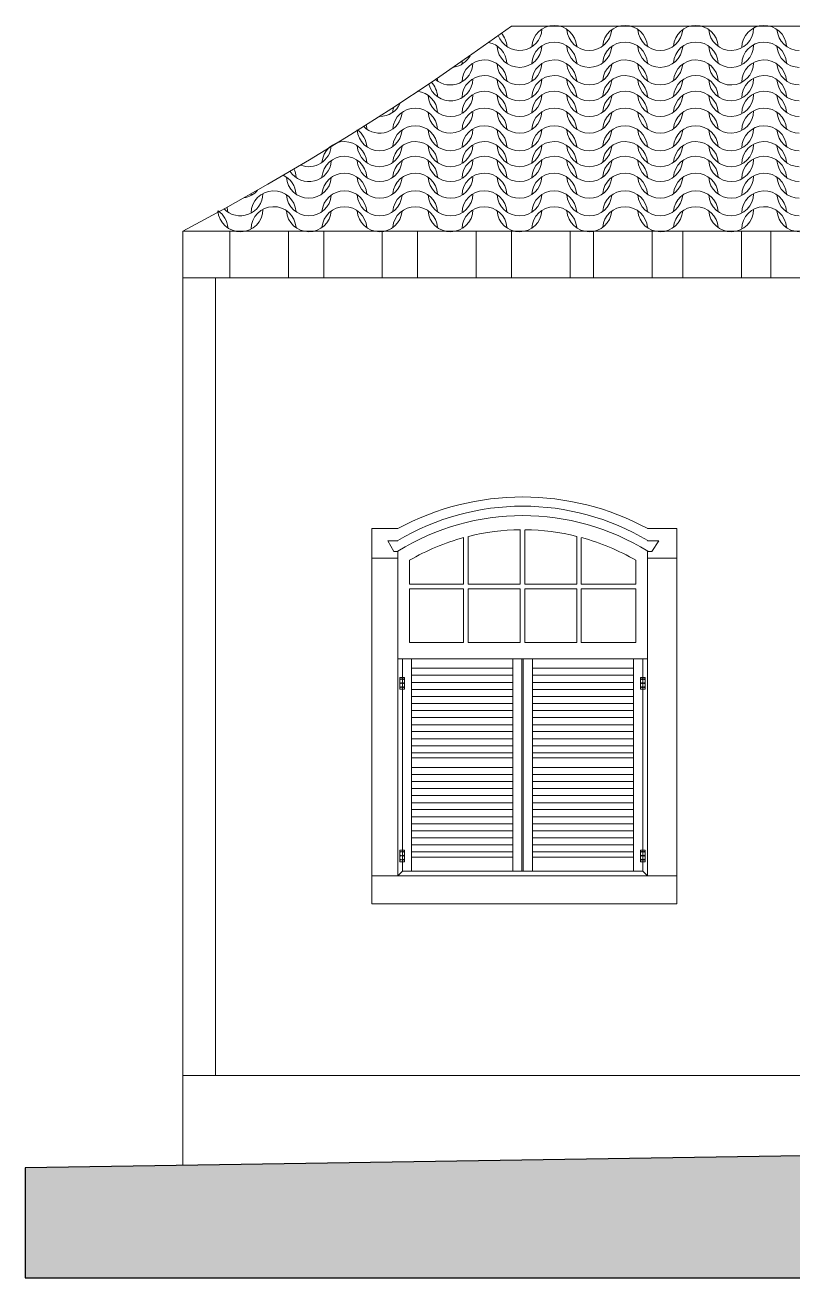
# Model space of a CAD drawing. Header units: millimetres. Extents: x 7899 to 21499, y 1534 to 7095.
# Drawn here: x 7899 to 11305, y 1534 to 7093 of the extents above; entities that cross this region are included whole.
import ezdxf

# ---------------------------------------------------------------- set-up
doc = ezdxf.new("R2010")
doc.units = ezdxf.units.MM
for name, color, linetype, lineweight in [('A-ALV-___-___-EXI', 250, 'Continuous', 25), ('A-BAS-___-___-EXI', 250, 'Continuous', 25), ('A-COB-___-___-EXI', 250, 'Continuous', 13), ('A-JAN-___-___-EXI', 250, 'Continuous', 25)]:
    doc.layers.add(name, color=color, linetype=linetype, lineweight=lineweight)

msp = doc.modelspace()

# ---------------------------------------------------------------- hatches: boundary and pattern name
at = {"layer": 'A-BAS-___-___-EXI', "true_color": 0xcb9898}
msp.add_hatch(color=253, dxfattribs=at).paths.add_polyline_path([(21498.7, 1534.4), (21498.7, 2233.1), (7898.7, 2023.6), (7898.7, 1534.4)])

# ---------------------------------------------------------------- linework, layer by layer
at = {"layer": 'A-ALV-___-___-EXI', "color": 18, "lineweight": 9}
for p, q in [((8744.2, 5970.9), (8744.2, 2432.1)), ((13512.5, 2432.1), (8598.7, 2432.1))]:
    msp.add_line(p, q, dxfattribs=at)
at = {"layer": 'A-ALV-___-___-EXI', "color": 18, "lineweight": 9, "flags": 128}
msp.add_lwpolyline([(8598.7, 5970.9), (21029.8, 5970.9), (21029.8, 6179.1), (8598.7, 6179.1), (8598.7, 2034.4)], dxfattribs=at)
at = {"layer": 'A-BAS-___-___-EXI'}
msp.add_lwpolyline([(7898.7, 2023.6), (7898.7, 1534.4), (21498.7, 1534.4), (21498.7, 2233.1)], close=True, dxfattribs=at)
at = {"layer": 'A-COB-___-___-EXI', "color": 18, "lineweight": 9}
for p, q in [((8807, 6179.1), (8807, 5970.9)), ((9067, 6179.1), (9067, 5970.9)), ((9223.4, 6179.1), (9223.4, 5970.9)), ((9483.4, 6179.1), (9483.4, 5970.9)), ((9639.9, 6179.1), (9639.9, 5970.9)), ((9899.9, 6179.1), (9899.9, 5970.9)), ((10056.4, 6179.1), (10056.4, 5970.9)), ((10316.4, 6179.1), (10316.4, 5970.9)), ((10421, 6179.1), (10421, 5970.9)), ((10681, 6179.1), (10681, 5970.9)), ((10816.6, 6179.1), (10816.6, 5970.9)), ((11076.6, 6179.1), (11076.6, 5970.9)), ((11206.6, 6179.1), (11206.6, 5970.9))]:
    msp.add_line(p, q, dxfattribs=at)
at = {"layer": 'A-COB-___-___-EXI', "color": 18, "lineweight": 9, "flags": 128}
msp.add_lwpolyline([(8598.7, 6179.1), (8788.2, 6280.5), (8975.5, 6386.3), (9160.6, 6495.3), (9343.5, 6606.6), (9525.3, 6722.3), (9704.9, 6841.3), (9881.2, 6963.6), (10056.4, 7088.1), (19400.3, 7088.1), (19596.4, 6961.4), (19794.7, 6838), (19995.2, 6719), (20198, 6603.3), (20402.9, 6490.9), (20610, 6383), (20818.2, 6279.4), (21029.8, 6179.1)], dxfattribs=at)
at = {"layer": 'A-COB-___-___-EXI', "color": 18, "lineweight": 9}
for points in [[(10106.2, 6981.1), (10153.5, 6987.9), (10189.3, 7027.1), (10191.7, 7074.8)], [(10245.5, 7091.4), (10192.7, 7090.9), (10149.5, 7049.4), (10146.8, 6996.8)], [(10345.9, 6998.6), (10342.2, 7051.2), (10298.2, 7091.9), (10245.5, 7091.4)], [(10302.3, 7072.9), (10305.9, 7021), (10348.8, 6980.6), (10400.8, 6980.1)], [(10400.8, 6980.1), (10452.8, 6979.6), (10496.5, 7019.2), (10501.1, 7071.1)], [(10561.3, 7091.4), (10509.3, 7091.9), (10465.7, 7052.3), (10461.1, 7000.5)], [(10659.9, 6998.6), (10656.3, 7050.5), (10613.3, 7090.9), (10561.3, 7091.4)], [(10617.4, 7072.9), (10621, 7020.8), (10664.2, 6980.3), (10716.4, 6980.1)], [(10716.4, 6980.1), (10768.7, 6979.9), (10812.2, 7020), (10816.3, 7072.1)], [(10874.8, 7091.4), (10822.6, 7091.6), (10779, 7051.5), (10775, 6999.4)], [(10973.9, 6998.6), (10970.2, 7050.7), (10927, 7091.2), (10874.8, 7091.4)], [(10931.4, 7072.9), (10935.1, 7019.6), (10980.2, 6978.6), (11033.7, 6980.1)], [(11033.7, 6980.1), (11087.1, 6981.7), (11129.9, 7025.1), (11130.5, 7078.6)], [(11174.6, 7091.3), (11121.1, 7089.8), (11078.4, 7046.4), (11077.7, 6993)], [(11276.9, 6998.6), (11273.1, 7052), (11228, 7092.9), (11174.6, 7091.3)], [(11234.4, 7072.9), (11238, 7020.8), (11281.2, 6980.3), (11333.4, 6980.1)], [(10036.3, 6924.8), (10033.1, 6970.2), (9999.6, 7007.6), (9954.9, 7015.9)], [(9998, 7047.1), (10013.6, 7002), (10059, 6974.4), (10106.2, 6981.1)], [(10036.3, 6998.6), (10034.8, 7020), (10026.4, 7040.4), (10012.5, 7056.6)], [(10245.5, 7017.6), (10192.7, 7017.1), (10149.5, 6975.6), (10146.8, 6923)], [(10345.9, 6924.8), (10342.2, 6977.4), (10298.2, 7018.1), (10245.5, 7017.6)], [(10561.3, 7017.6), (10509.3, 7018), (10465.7, 6978.5), (10461.1, 6926.6)], [(10659.9, 6924.8), (10656.3, 6976.7), (10613.3, 7017.1), (10561.3, 7017.6)], [(10874.8, 7017.6), (10822.6, 7017.8), (10779, 6977.7), (10775, 6925.6)], [(10973.9, 6924.8), (10970.2, 6976.9), (10927, 7017.4), (10874.8, 7017.6)], [(11174.6, 7017.5), (11121.1, 7016), (11078.4, 6972.6), (11077.7, 6919.2)], [(11276.9, 6924.8), (11273.1, 6978.1), (11228, 7019), (11174.6, 7017.5)], [(9800.8, 6906.3), (9831.4, 6910.9), (9858.2, 6929.6), (9873.1, 6956.7)], [(9992.7, 6998), (9996.3, 6945.4), (10040.4, 6904.7), (10093.1, 6905.2)], [(10093.1, 6905.2), (10145.8, 6905.7), (10189.1, 6947.2), (10191.7, 6999.9)], [(10302.3, 6998), (10305.9, 6946.1), (10348.8, 6905.7), (10400.8, 6905.2)], [(10400.8, 6905.2), (10452.8, 6904.7), (10496.5, 6944.3), (10501.1, 6996.2)], [(10617.4, 6998), (10621, 6945.9), (10664.2, 6905.4), (10716.4, 6905.2)], [(10716.4, 6905.2), (10768.7, 6905), (10812.2, 6945.1), (10816.3, 6997.2)], [(10931.4, 6998), (10935.1, 6944.6), (10980.2, 6903.7), (11033.7, 6905.2)], [(11033.7, 6905.2), (11087.1, 6906.7), (11129.9, 6950.2), (11130.5, 7003.7)], [(11234.4, 6998), (11238, 6945.9), (11281.2, 6905.4), (11333.4, 6905.2)], [(9825.6, 6835.3), (9861.1, 6850.7), (9884.4, 6885.2), (9885.5, 6923.8)], [(9934.8, 6938.2), (9881.7, 6937.2), (9838.7, 6894.6), (9837.1, 6841.5)], [(9838.4, 6933.8), (9837.7, 6929.5), (9837.3, 6925.2), (9837.1, 6920.8)], [(10036.3, 6845.5), (10032.6, 6898.5), (9987.9, 6939.3), (9934.8, 6938.2)], [(9992.7, 6919.8), (9996.3, 6867.2), (10040.4, 6826.5), (10093.1, 6827)], [(10093.1, 6827), (10145.8, 6827.5), (10189.1, 6869), (10191.7, 6921.6)], [(10245.5, 6938.2), (10192.7, 6937.8), (10149.5, 6896.3), (10146.8, 6843.6)], [(10345.9, 6845.5), (10342.2, 6898.1), (10298.2, 6938.8), (10245.5, 6938.2)], [(10302.3, 6919.8), (10305.9, 6867.9), (10348.8, 6827.4), (10400.8, 6827)], [(10400.8, 6827), (10452.8, 6826.5), (10496.5, 6866.1), (10501.1, 6918)], [(10561.3, 6938.2), (10509.3, 6938.7), (10465.7, 6899.1), (10461.1, 6847.3)], [(10659.9, 6845.5), (10656.3, 6897.4), (10613.3, 6937.8), (10561.3, 6938.2)], [(10617.4, 6919.8), (10621, 6867.7), (10664.2, 6827.2), (10716.4, 6827)], [(10716.4, 6827), (10768.7, 6826.8), (10812.2, 6866.9), (10816.3, 6919)], [(10874.8, 6938.2), (10822.6, 6938.4), (10779, 6898.3), (10775, 6846.3)], [(10973.9, 6845.5), (10970.2, 6897.6), (10927, 6938), (10874.8, 6938.2)], [(10931.4, 6919.8), (10935.1, 6866.4), (10980.2, 6825.5), (11033.7, 6827)], [(11033.7, 6827), (11087.1, 6828.5), (11129.9, 6872), (11130.5, 6925.4)], [(11174.6, 6938.2), (11121.1, 6936.7), (11078.4, 6893.3), (11077.7, 6839.8)], [(11276.9, 6845.5), (11273.1, 6898.8), (11228, 6939.7), (11174.6, 6938.2)], [(11234.4, 6919.8), (11238, 6867.7), (11281.2, 6827.2), (11333.4, 6827)], [(9728.9, 6776.1), (9727.2, 6800), (9717, 6822.5), (9700.1, 6839.5)], [(9720.1, 6851.8), (9749.1, 6826.3), (9790.2, 6819.8), (9825.6, 6835.3)], [(9728.9, 6845.5), (9728.6, 6849.3), (9728.1, 6853), (9727.5, 6856.7)], [(9797, 6757.1), (9846.4, 6762.6), (9884.1, 6803.6), (9885.5, 6853.3)], [(9934.8, 6868.8), (9881.7, 6867.8), (9838.7, 6825.2), (9837.1, 6772.1)], [(10036.3, 6776.1), (10032.6, 6829.1), (9987.9, 6869.9), (9934.8, 6868.8)], [(9992.7, 6849.3), (9996.3, 6796.7), (10040.4, 6756), (10093.1, 6756.4)], [(10093.1, 6756.4), (10145.8, 6757), (10189.1, 6798.5), (10191.7, 6851.1)], [(10245.5, 6868.8), (10192.7, 6868.3), (10149.5, 6826.9), (10146.8, 6774.2)], [(10345.9, 6776.1), (10342.2, 6828.7), (10298.2, 6869.3), (10245.5, 6868.8)], [(10302.3, 6849.3), (10305.9, 6797.4), (10348.8, 6756.9), (10400.8, 6756.4)], [(10400.8, 6756.4), (10452.8, 6756), (10496.5, 6795.6), (10501.1, 6847.4)], [(10561.3, 6868.8), (10509.3, 6869.3), (10465.7, 6829.7), (10461.1, 6777.9)], [(10659.9, 6776.1), (10656.3, 6828), (10613.3, 6868.3), (10561.3, 6868.8)], [(10617.4, 6849.3), (10621, 6797.1), (10664.2, 6756.7), (10716.4, 6756.4)], [(10716.4, 6756.4), (10768.7, 6756.2), (10812.2, 6796.4), (10816.3, 6848.5)], [(10874.8, 6868.8), (10822.6, 6869), (10779, 6828.9), (10775, 6776.9)], [(10973.9, 6776.1), (10970.2, 6828.2), (10927, 6868.6), (10874.8, 6868.8)], [(10931.4, 6849.3), (10935.1, 6795.9), (10980.2, 6755), (11033.7, 6756.5)], [(11033.7, 6756.5), (11087.1, 6758), (11129.9, 6801.4), (11130.5, 6854.9)], [(11174.6, 6868.8), (11121.1, 6867.3), (11078.4, 6823.9), (11077.7, 6770.4)], [(11276.9, 6776.1), (11273.1, 6829.4), (11228, 6870.3), (11174.6, 6868.8)], [(11234.4, 6849.3), (11238, 6797.2), (11281.2, 6756.7), (11333.4, 6756.4)], [(9728.9, 6706.7), (9725.5, 6755.1), (9687.7, 6794.1), (9639.3, 6798.9)], [(9689.3, 6831.2), (9701.8, 6783.1), (9747.7, 6751.5), (9797, 6757.1)], [(9787.9, 6687.1), (9841, 6688.1), (9884, 6730.7), (9885.5, 6783.9)], [(9934.8, 6799.4), (9881.7, 6798.4), (9838.7, 6755.8), (9837.1, 6702.7)], [(10036.3, 6706.7), (10032.6, 6759.7), (9987.9, 6800.5), (9934.8, 6799.4)], [(10093.1, 6687), (10145.8, 6687.6), (10189.1, 6729), (10191.7, 6781.7)], [(10245.5, 6799.4), (10192.7, 6798.9), (10149.5, 6757.4), (10146.8, 6704.8)], [(10345.9, 6706.7), (10342.2, 6759.3), (10298.2, 6799.9), (10245.5, 6799.4)], [(10561.3, 6799.4), (10509.3, 6799.9), (10465.7, 6760.3), (10461.1, 6708.5)], [(10659.9, 6706.7), (10656.3, 6758.5), (10613.3, 6798.9), (10561.3, 6799.4)], [(10874.8, 6799.4), (10822.6, 6799.6), (10779, 6759.5), (10775, 6707.5)], [(10973.9, 6706.7), (10970.2, 6758.8), (10927, 6799.2), (10874.8, 6799.4)], [(11033.7, 6687.1), (11087.1, 6688.6), (11129.9, 6732), (11130.5, 6785.5)], [(11174.6, 6799.4), (11121.1, 6797.9), (11078.4, 6754.5), (11077.7, 6701)], [(11276.9, 6706.7), (11273.1, 6760), (11228, 6800.9), (11174.6, 6799.4)], [(9472.1, 6687), (9511.3, 6687.1), (9546.7, 6710.1), (9562.8, 6745.8)], [(9534.4, 6729.8), (9532.2, 6722.9), (9530.7, 6715.7), (9530.1, 6708.5)], [(9686.4, 6779.9), (9690.1, 6726.8), (9734.7, 6686), (9787.9, 6687.1)], [(9992.7, 6779.9), (9996.3, 6727.3), (10040.4, 6686.6), (10093.1, 6687)], [(10302.3, 6779.9), (10305.9, 6727.9), (10348.8, 6687.5), (10400.8, 6687)], [(10400.8, 6687), (10452.8, 6686.6), (10496.5, 6726.2), (10501.1, 6778)], [(10617.4, 6779.9), (10621, 6727.7), (10664.2, 6687.2), (10716.4, 6687)], [(10716.4, 6687), (10768.7, 6686.8), (10812.2, 6727), (10816.3, 6779.1)], [(10931.4, 6779.9), (10935.1, 6726.5), (10980.2, 6685.6), (11033.7, 6687.1)], [(11276.9, 6631.7), (11273.1, 6685.1), (11228, 6726), (11174.6, 6724.5)], [(11234.4, 6779.9), (11238, 6727.8), (11281.2, 6687.3), (11333.4, 6687)], [(9505.9, 6619.2), (9542.3, 6632.4), (9567.8, 6665.6), (9571.2, 6704.2)], [(9630.3, 6724.5), (9578.3, 6725), (9534.7, 6685.4), (9530.1, 6633.6)], [(9728.9, 6631.7), (9725.3, 6683.6), (9682.3, 6724), (9630.3, 6724.5)], [(9686.4, 6706), (9690.1, 6653), (9734.7, 6612.2), (9787.9, 6613.3)], [(9787.9, 6613.3), (9841, 6614.3), (9884, 6656.9), (9885.5, 6710)], [(9934.8, 6724.5), (9881.7, 6723.4), (9838.7, 6680.9), (9837.1, 6627.7)], [(10036.3, 6631.7), (10032.6, 6684.8), (9987.9, 6725.6), (9934.8, 6724.5)], [(9992.7, 6706), (9996.3, 6653.4), (10040.4, 6612.7), (10093.1, 6613.2)], [(10093.1, 6613.2), (10145.8, 6613.7), (10189.1, 6655.2), (10191.7, 6707.9)], [(10245.5, 6724.5), (10192.7, 6724), (10149.5, 6682.5), (10146.8, 6629.9)], [(10345.9, 6631.7), (10342.2, 6684.4), (10298.2, 6725), (10245.5, 6724.5)], [(10302.3, 6706), (10305.9, 6654.1), (10348.8, 6613.7), (10400.8, 6613.2)], [(10400.8, 6613.2), (10452.8, 6612.7), (10496.5, 6652.4), (10501.1, 6704.2)], [(10561.3, 6724.5), (10509.3, 6725), (10465.7, 6685.4), (10461.1, 6633.6)], [(10659.9, 6631.7), (10656.3, 6683.6), (10613.3, 6724), (10561.3, 6724.5)], [(10617.4, 6706), (10621, 6653.9), (10664.2, 6613.4), (10716.4, 6613.2)], [(10716.4, 6613.2), (10768.7, 6613), (10812.2, 6653.2), (10816.3, 6705.2)], [(10874.8, 6724.5), (10822.6, 6724.7), (10779, 6684.6), (10775, 6632.5)], [(10973.9, 6631.7), (10970.2, 6683.8), (10927, 6724.3), (10874.8, 6724.5)], [(10931.4, 6706), (10935.1, 6652.7), (10980.2, 6611.7), (11033.7, 6613.3)], [(11033.7, 6613.3), (11087.1, 6614.8), (11129.9, 6658.2), (11130.5, 6711.7)], [(11174.6, 6724.5), (11121.1, 6722.9), (11078.4, 6679.6), (11077.7, 6626.1)], [(11234.4, 6706), (11238, 6654), (11281.2, 6613.5), (11333.4, 6613.2)], [(9372.4, 6627.8), (9376, 6575.9), (9418.9, 6535.5), (9471, 6535)], [(9414.9, 6553.5), (9412.8, 6583.4), (9397.4, 6610.8), (9372.9, 6628)], [(9401.2, 6642.6), (9428.6, 6615.1), (9469.4, 6606), (9505.9, 6619.2)], [(9414.9, 6631.7), (9414.5, 6637.7), (9413.5, 6643.6), (9412, 6649.4)], [(9471, 6535), (9523, 6534.5), (9566.6, 6574.1), (9571.2, 6626)], [(9630.3, 6646.3), (9578.3, 6646.8), (9534.7, 6607.2), (9530.1, 6555.4)], [(9728.9, 6553.5), (9725.3, 6605.4), (9682.3, 6645.8), (9630.3, 6646.3)], [(9686.4, 6627.8), (9690.1, 6574.8), (9734.7, 6534), (9787.9, 6535)], [(9787.9, 6535), (9841, 6536.1), (9884, 6578.7), (9885.5, 6631.8)], [(9934.8, 6646.3), (9881.7, 6645.2), (9838.7, 6602.7), (9837.1, 6549.5)], [(10036.3, 6553.5), (10032.6, 6606.5), (9987.9, 6647.3), (9934.8, 6646.3)], [(9992.7, 6627.8), (9996.3, 6575.2), (10040.4, 6534.5), (10093.1, 6535)], [(10093.1, 6535), (10145.8, 6535.5), (10189.1, 6577), (10191.7, 6629.7)], [(10245.5, 6646.3), (10192.7, 6645.8), (10149.5, 6604.3), (10146.8, 6551.7)], [(10345.9, 6553.5), (10342.2, 6606.1), (10298.2, 6646.8), (10245.5, 6646.3)], [(10302.3, 6627.8), (10305.9, 6575.9), (10348.8, 6535.5), (10400.8, 6535)], [(10400.8, 6535), (10452.8, 6534.5), (10496.5, 6574.1), (10501.1, 6626)], [(10561.3, 6646.3), (10509.3, 6646.8), (10465.7, 6607.2), (10461.1, 6555.4)], [(10659.9, 6553.5), (10656.3, 6605.4), (10613.3, 6645.8), (10561.3, 6646.3)], [(10617.4, 6627.8), (10621, 6575.7), (10664.2, 6535.2), (10716.4, 6535)], [(10716.4, 6535), (10768.7, 6534.8), (10812.2, 6574.9), (10816.3, 6627)], [(10874.8, 6646.3), (10822.6, 6646.5), (10779, 6606.4), (10775, 6554.3)], [(10973.9, 6553.5), (10970.2, 6605.6), (10927, 6646.1), (10874.8, 6646.3)], [(10931.4, 6627.8), (10935.1, 6574.5), (10980.2, 6533.5), (11033.7, 6535)], [(11033.7, 6535), (11087.1, 6536.5), (11129.9, 6580), (11130.5, 6633.5)], [(11174.6, 6646.2), (11121.1, 6644.7), (11078.4, 6601.3), (11077.7, 6547.9)], [(11276.9, 6553.5), (11273.1, 6606.8), (11228, 6647.8), (11174.6, 6646.2)], [(11234.4, 6627.8), (11238, 6575.7), (11281.2, 6535.2), (11333.4, 6535)], [(9315.8, 6575.8), (9263.6, 6576), (9220.1, 6535.9), (9216, 6483.8)], [(9414.9, 6483), (9411.3, 6535.1), (9368.1, 6575.6), (9315.8, 6575.8)], [(9630.3, 6575.8), (9578.3, 6576.2), (9534.7, 6536.7), (9530.1, 6484.8)], [(9728.9, 6483), (9725.3, 6534.9), (9682.3, 6575.3), (9630.3, 6575.8)], [(9787.9, 6464.5), (9841, 6465.6), (9884, 6508.2), (9885.5, 6561.3)], [(9934.8, 6575.8), (9881.7, 6574.7), (9838.7, 6532.1), (9837.1, 6479)], [(10036.3, 6483), (10032.6, 6536), (9987.9, 6576.8), (9934.8, 6575.8)], [(10093.1, 6464.5), (10145.8, 6465), (10189.1, 6506.5), (10191.7, 6559.2)], [(10245.5, 6575.8), (10192.7, 6575.3), (10149.5, 6533.8), (10146.8, 6481.2)], [(10345.9, 6483), (10342.2, 6535.6), (10298.2, 6576.3), (10245.5, 6575.8)], [(10561.3, 6575.8), (10509.3, 6576.2), (10465.7, 6536.7), (10461.1, 6484.8)], [(10659.9, 6483), (10656.3, 6534.9), (10613.3, 6575.3), (10561.3, 6575.8)], [(10874.8, 6575.8), (10822.6, 6576), (10779, 6535.9), (10775, 6483.8)], [(10973.9, 6483), (10970.2, 6535.1), (10927, 6575.6), (10874.8, 6575.8)], [(11033.7, 6464.5), (11087.1, 6466), (11129.9, 6509.5), (11130.5, 6563)], [(11174.6, 6575.7), (11121.1, 6574.2), (11078.4, 6530.8), (11077.7, 6477.4)], [(11276.9, 6483), (11273.1, 6536.3), (11228, 6577.2), (11174.6, 6575.7)], [(9210.8, 6479.7), (9237.6, 6496.5), (9254.8, 6525), (9257.3, 6556.5)], [(9315.8, 6510.8), (9263.6, 6511), (9220.1, 6470.9), (9216, 6418.8)], [(9414.9, 6418), (9411.3, 6470.1), (9368.1, 6510.6), (9315.8, 6510.8)], [(9372.4, 6557.3), (9376, 6505.4), (9418.9, 6465), (9471, 6464.5)], [(9471, 6464.5), (9523, 6464), (9566.6, 6503.6), (9571.2, 6555.5)], [(9630.3, 6510.8), (9578.3, 6511.2), (9534.7, 6471.7), (9530.1, 6419.8)], [(9728.9, 6418), (9725.3, 6469.9), (9682.3, 6510.3), (9630.3, 6510.8)], [(9686.4, 6557.3), (9690.1, 6504.3), (9734.7, 6463.5), (9787.9, 6464.5)], [(9934.8, 6510.8), (9881.7, 6509.7), (9838.7, 6467.1), (9837.1, 6414)], [(10036.3, 6418), (10032.6, 6471), (9987.9, 6511.8), (9934.8, 6510.8)], [(9992.7, 6557.3), (9996.3, 6504.7), (10040.4, 6464), (10093.1, 6464.5)], [(10245.5, 6510.8), (10192.7, 6510.3), (10149.5, 6468.8), (10146.8, 6416.2)], [(10345.9, 6418), (10342.2, 6470.6), (10298.2, 6511.3), (10245.5, 6510.8)], [(10302.3, 6557.3), (10305.9, 6505.4), (10348.8, 6465), (10400.8, 6464.5)], [(10400.8, 6464.5), (10452.8, 6464), (10496.5, 6503.6), (10501.1, 6555.5)], [(10561.3, 6510.8), (10509.3, 6511.2), (10465.7, 6471.7), (10461.1, 6419.8)], [(10659.9, 6418), (10656.3, 6469.9), (10613.3, 6510.3), (10561.3, 6510.8)], [(10617.4, 6557.3), (10621, 6505.2), (10664.2, 6464.7), (10716.4, 6464.5)], [(10716.4, 6464.5), (10768.7, 6464.3), (10812.2, 6504.4), (10816.3, 6556.5)], [(10874.8, 6510.8), (10822.6, 6511), (10779, 6470.9), (10775, 6418.8)], [(10973.9, 6418), (10970.2, 6470.1), (10927, 6510.6), (10874.8, 6510.8)], [(10931.4, 6557.3), (10935.1, 6503.9), (10980.2, 6463), (11033.7, 6464.5)], [(11174.6, 6510.7), (11121.1, 6509.2), (11078.4, 6465.8), (11077.7, 6412.4)], [(11276.9, 6418), (11273.1, 6471.3), (11228, 6512.2), (11174.6, 6510.7)], [(11234.4, 6557.3), (11238, 6505.2), (11281.2, 6464.7), (11333.4, 6464.5)], [(9100.9, 6418), (9100, 6430.7), (9096.7, 6443.1), (9091.1, 6454.6)], [(9121.5, 6471.4), (9150.9, 6459.8), (9184.1, 6462.9), (9210.8, 6479.7)], [(9182.5, 6401.5), (9223.9, 6412.1), (9254, 6447.8), (9257.3, 6490.4)], [(9372.4, 6491.2), (9376, 6439.3), (9418.9, 6398.9), (9471, 6398.4)], [(9471, 6398.4), (9523, 6397.9), (9566.6, 6437.5), (9571.2, 6489.4)], [(9686.4, 6491.2), (9690.1, 6438.2), (9734.7, 6397.4), (9787.9, 6398.4)], [(9787.9, 6398.4), (9841, 6399.5), (9884, 6442.1), (9885.5, 6495.2)], [(9992.7, 6491.2), (9996.3, 6438.6), (10040.4, 6397.9), (10093.1, 6398.4)], [(10093.1, 6398.4), (10145.8, 6398.9), (10189.1, 6440.4), (10191.7, 6493.1)], [(10302.3, 6491.2), (10305.9, 6439.3), (10348.8, 6398.9), (10400.8, 6398.4)], [(10400.8, 6398.4), (10452.8, 6397.9), (10496.5, 6437.5), (10501.1, 6489.4)], [(10617.4, 6491.2), (10621, 6439.1), (10664.2, 6398.6), (10716.4, 6398.4)], [(10716.4, 6398.4), (10768.7, 6398.2), (10812.2, 6438.3), (10816.3, 6490.4)], [(10931.4, 6491.2), (10935.1, 6437.8), (10980.2, 6396.9), (11033.7, 6398.4)], [(11033.7, 6398.4), (11087.1, 6399.9), (11129.9, 6443.4), (11130.5, 6496.9)], [(11234.4, 6491.2), (11238, 6439.1), (11281.2, 6398.6), (11333.4, 6398.4)], [(9100.9, 6343.1), (9098.4, 6379.1), (9076.6, 6411), (9043.9, 6426.4)], [(9058.4, 6417.4), (9062, 6365.3), (9105.2, 6324.8), (9157.5, 6324.6)], [(9074.3, 6443.7), (9097.7, 6407.9), (9141.1, 6390.9), (9182.5, 6401.5)], [(9157.5, 6324.6), (9209.7, 6324.4), (9253.2, 6364.5), (9257.3, 6416.6)], [(9315.8, 6435.8), (9263.6, 6436.1), (9220.1, 6396), (9216, 6343.9)], [(9414.9, 6343.1), (9411.3, 6395.2), (9368.1, 6435.6), (9315.8, 6435.8)], [(9372.4, 6417.4), (9376, 6365.5), (9418.9, 6325.1), (9471, 6324.6)], [(9471, 6324.6), (9523, 6324.1), (9566.6, 6363.7), (9571.2, 6415.6)], [(9630.3, 6435.8), (9578.3, 6436.3), (9534.7, 6396.7), (9530.1, 6344.9)], [(9728.9, 6343.1), (9725.3, 6395), (9682.3, 6435.4), (9630.3, 6435.8)], [(9686.4, 6417.4), (9690.1, 6364.4), (9734.7, 6323.5), (9787.9, 6324.6)], [(9787.9, 6324.6), (9841, 6325.7), (9884, 6368.3), (9885.5, 6421.4)], [(9934.8, 6435.8), (9881.7, 6434.8), (9838.7, 6392.2), (9837.1, 6339.1)], [(10036.3, 6343.1), (10032.6, 6396.1), (9987.9, 6436.9), (9934.8, 6435.8)], [(9992.7, 6417.4), (9996.3, 6364.8), (10040.4, 6324.1), (10093.1, 6324.6)], [(10093.1, 6324.6), (10145.8, 6325.1), (10189.1, 6366.6), (10191.7, 6419.2)], [(10245.5, 6435.8), (10192.7, 6435.4), (10149.5, 6393.9), (10146.8, 6341.2)], [(10345.9, 6343.1), (10342.2, 6395.7), (10298.2, 6436.4), (10245.5, 6435.8)], [(10302.3, 6417.4), (10305.9, 6365.5), (10348.8, 6325.1), (10400.8, 6324.6)], [(10400.8, 6324.6), (10452.8, 6324.1), (10496.5, 6363.7), (10501.1, 6415.6)], [(10561.3, 6435.8), (10509.3, 6436.3), (10465.7, 6396.7), (10461.1, 6344.9)], [(10659.9, 6343.1), (10656.3, 6395), (10613.3, 6435.4), (10561.3, 6435.8)], [(10617.4, 6417.4), (10621, 6365.3), (10664.2, 6324.8), (10716.4, 6324.6)], [(10716.4, 6324.6), (10768.7, 6324.4), (10812.2, 6364.5), (10816.3, 6416.6)], [(10874.8, 6435.8), (10822.6, 6436), (10779, 6395.9), (10775, 6343.9)], [(10973.9, 6343.1), (10970.2, 6395.2), (10927, 6435.6), (10874.8, 6435.8)], [(10931.4, 6417.4), (10935.1, 6364), (10980.2, 6323.1), (11033.7, 6324.6)], [(11033.7, 6324.6), (11087.1, 6326.1), (11129.9, 6369.6), (11130.5, 6423)], [(11174.6, 6435.8), (11121.1, 6434.3), (11078.4, 6390.9), (11077.7, 6337.4)], [(11276.9, 6343.1), (11273.1, 6396.4), (11228, 6437.3), (11174.6, 6435.8)], [(11234.4, 6417.4), (11238, 6365.3), (11281.2, 6324.8), (11333.4, 6324.6)], [(8869.1, 6325.7), (8893, 6329.5), (8914.8, 6341.7), (8930.3, 6360.3)], [(8890, 6253.2), (8927.9, 6267.9), (8953, 6304.2), (8953.5, 6344.8)], [(8998.6, 6357.6), (8945.2, 6356.1), (8902.4, 6312.7), (8901.7, 6259.2)], [(8902.1, 6345), (8901.9, 6342.5), (8901.8, 6340), (8901.7, 6337.4)], [(9100.9, 6264.9), (9097.2, 6318.2), (9052, 6359.1), (8998.6, 6357.6)], [(9058.4, 6339.2), (9062, 6287.1), (9105.2, 6246.6), (9157.5, 6246.3)], [(9157.5, 6246.3), (9209.7, 6246.1), (9253.2, 6286.2), (9257.3, 6338.3)], [(9315.8, 6357.6), (9263.6, 6357.9), (9220.1, 6317.8), (9216, 6265.7)], [(9414.9, 6264.9), (9411.3, 6317), (9368.1, 6357.4), (9315.8, 6357.6)], [(9372.4, 6339.2), (9376, 6287.2), (9418.9, 6246.8), (9471, 6246.3)], [(9471, 6246.3), (9523, 6245.9), (9566.6, 6285.5), (9571.2, 6337.3)], [(9630.3, 6357.6), (9578.3, 6358.1), (9534.7, 6318.5), (9530.1, 6266.7)], [(9728.9, 6264.9), (9725.3, 6316.7), (9682.3, 6357.1), (9630.3, 6357.6)], [(9686.4, 6339.2), (9690.1, 6286.1), (9734.7, 6245.3), (9787.9, 6246.4)], [(9787.9, 6246.4), (9841, 6247.4), (9884, 6290), (9885.5, 6343.2)], [(9934.8, 6357.6), (9881.7, 6356.6), (9838.7, 6314), (9837.1, 6260.9)], [(10036.3, 6264.9), (10032.6, 6317.9), (9987.9, 6358.7), (9934.8, 6357.6)], [(9992.7, 6339.2), (9996.3, 6286.6), (10040.4, 6245.9), (10093.1, 6246.3)], [(10093.1, 6246.3), (10145.8, 6246.9), (10189.1, 6288.3), (10191.7, 6341)], [(10245.5, 6357.6), (10192.7, 6357.1), (10149.5, 6315.6), (10146.8, 6263)], [(10345.9, 6264.9), (10342.2, 6317.5), (10298.2, 6358.1), (10245.5, 6357.6)], [(10302.3, 6339.2), (10305.9, 6287.2), (10348.8, 6246.8), (10400.8, 6246.3)], [(10400.8, 6246.3), (10452.8, 6245.9), (10496.5, 6285.5), (10501.1, 6337.3)], [(10561.3, 6357.6), (10509.3, 6358.1), (10465.7, 6318.5), (10461.1, 6266.7)], [(10659.9, 6264.9), (10656.3, 6316.7), (10613.3, 6357.1), (10561.3, 6357.6)], [(10617.4, 6339.2), (10621, 6287), (10664.2, 6246.5), (10716.4, 6246.3)], [(10716.4, 6246.3), (10768.7, 6246.1), (10812.2, 6286.3), (10816.3, 6338.4)], [(10874.8, 6357.6), (10822.6, 6357.8), (10779, 6317.7), (10775, 6265.7)], [(10973.9, 6264.9), (10970.2, 6317), (10927, 6357.4), (10874.8, 6357.6)], [(10931.4, 6339.2), (10935.1, 6285.8), (10980.2, 6244.9), (11033.7, 6246.4)], [(11033.7, 6246.4), (11087.1, 6247.9), (11129.9, 6291.3), (11130.5, 6344.8)], [(11174.6, 6357.6), (11121.1, 6356.1), (11078.4, 6312.7), (11077.7, 6259.2)], [(11276.9, 6264.9), (11273.1, 6318.2), (11228, 6359.1), (11174.6, 6357.6)], [(11234.4, 6339.2), (11238, 6287.1), (11281.2, 6246.6), (11333.4, 6246.3)], [(8797.9, 6264.9), (8797.4, 6271.4), (8796.3, 6278), (8794.6, 6284.4)], [(8998.6, 6287.1), (8945.2, 6285.6), (8902.4, 6242.2), (8901.7, 6188.7)], [(9100.9, 6194.4), (9097.2, 6247.7), (9052, 6288.6), (8998.6, 6287.1)], [(9315.8, 6287.1), (9263.6, 6287.3), (9220.1, 6247.2), (9216, 6195.2)], [(9414.9, 6194.4), (9411.3, 6246.4), (9368.1, 6286.9), (9315.8, 6287.1)], [(9630.3, 6287.1), (9578.3, 6287.6), (9534.7, 6248), (9530.1, 6196.2)], [(9728.9, 6194.4), (9725.3, 6246.2), (9682.3, 6286.6), (9630.3, 6287.1)], [(9934.8, 6287.1), (9881.7, 6286), (9838.7, 6243.5), (9837.1, 6190.4)], [(10036.3, 6194.4), (10032.6, 6247.4), (9987.9, 6288.2), (9934.8, 6287.1)], [(10245.5, 6287.1), (10192.7, 6286.6), (10149.5, 6245.1), (10146.8, 6192.5)], [(10345.9, 6194.4), (10342.2, 6247), (10298.2, 6287.6), (10245.5, 6287.1)], [(10561.3, 6287.1), (10509.3, 6287.6), (10465.7, 6248), (10461.1, 6196.2)], [(10659.9, 6194.4), (10656.3, 6246.2), (10613.3, 6286.6), (10561.3, 6287.1)], [(10874.8, 6287.1), (10822.6, 6287.3), (10779, 6247.2), (10775, 6195.1)], [(10973.9, 6194.4), (10970.2, 6246.4), (10927, 6286.9), (10874.8, 6287.1)], [(11174.6, 6287.1), (11121.1, 6285.6), (11078.4, 6242.2), (11077.7, 6188.7)], [(11276.9, 6194.4), (11273.1, 6247.7), (11228, 6288.6), (11174.6, 6287.1)], [(8754.3, 6268.7), (8758, 6215.3), (8803.1, 6174.3), (8856.6, 6175.9)], [(8797.9, 6194.4), (8795.8, 6224.2), (8780.4, 6251.6), (8755.9, 6268.9)], [(8781.3, 6277.6), (8809.1, 6248.1), (8852.1, 6238.4), (8890, 6253.2)], [(8856.6, 6175.9), (8910.1, 6177.4), (8952.8, 6220.8), (8953.5, 6274.3)], [(9058.4, 6268.7), (9062, 6216.6), (9105.2, 6176.1), (9157.5, 6175.8)], [(9157.5, 6175.8), (9209.7, 6175.6), (9253.2, 6215.7), (9257.3, 6267.8)], [(9372.4, 6268.7), (9376, 6216.7), (9418.9, 6176.3), (9471, 6175.8)], [(9471, 6175.8), (9523, 6175.3), (9566.6, 6215), (9571.2, 6266.8)], [(9686.4, 6268.7), (9690.1, 6215.6), (9734.7, 6174.8), (9787.9, 6175.9)], [(9787.9, 6175.9), (9841, 6176.9), (9884, 6219.5), (9885.5, 6272.6)], [(9992.7, 6268.7), (9996.3, 6216), (10040.4, 6175.3), (10093.1, 6175.8)], [(10093.1, 6175.8), (10145.8, 6176.4), (10189.1, 6217.8), (10191.7, 6270.5)], [(10302.3, 6268.7), (10305.9, 6216.7), (10348.8, 6176.3), (10400.8, 6175.8)], [(10400.8, 6175.8), (10452.8, 6175.3), (10496.5, 6215), (10501.1, 6266.8)], [(10617.4, 6268.7), (10621, 6216.5), (10664.2, 6176), (10716.4, 6175.8)], [(10716.4, 6175.8), (10768.7, 6175.6), (10812.2, 6215.8), (10816.3, 6267.9)], [(10931.4, 6268.7), (10935.1, 6215.3), (10980.2, 6174.3), (11033.7, 6175.9)], [(11033.7, 6175.9), (11087.1, 6177.4), (11129.9, 6220.8), (11130.5, 6274.3)], [(11234.4, 6268.7), (11238, 6216.6), (11281.2, 6176.1), (11333.4, 6175.8)]]:
    msp.add_open_spline(points, degree=3, dxfattribs=at)
at = {"layer": 'A-JAN-___-___-EXI', "color": 18, "lineweight": 9}
for p, q in [((9551.8, 4727), (9437.2, 4727)), ((10660.1, 4727), (10790.1, 4727)), ((9551.8, 4280.8), (10660.1, 4280.8)), ((9613.5, 3338.8), (9613.5, 4280.8)), ((10061.9, 3338.8), (10061.9, 4280.8)), ((10102.6, 3338.8), (10102.6, 4280.8)), ((10108.1, 3338.8), (10108.1, 4280.8)), ((10150, 3338.8), (10150, 4280.8)), ((10597.3, 3338.8), (10597.3, 4280.8)), ((9613.5, 4239), (10061.9, 4239)), ((10150, 4239), (10597.3, 4239)), ((9613.5, 4208.1), (10061.9, 4208.1)), ((9613.5, 4176.2), (10061.9, 4176.2)), ((10150, 4208.1), (10597.3, 4208.1)), ((10150, 4176.2), (10597.3, 4176.2)), ((9613.5, 4145.3), (10061.9, 4145.3)), ((9613.5, 4114.5), (10061.9, 4114.5)), ((10150, 4145.3), (10597.3, 4145.3)), ((10150, 4114.5), (10597.3, 4114.5)), ((9613.5, 4082.5), (10061.9, 4082.5)), ((10150, 4082.5), (10597.3, 4082.5)), ((9613.5, 4051.7), (10061.9, 4051.7)), ((9613.5, 4020.8), (10061.9, 4020.8)), ((10150, 4051.7), (10597.3, 4051.7)), ((10150, 4020.8), (10597.3, 4020.8)), ((9613.5, 3988.9), (10061.9, 3988.9)), ((9613.5, 3958), (10061.9, 3958)), ((10150, 3988.9), (10597.3, 3988.9)), ((10150, 3958), (10597.3, 3958)), ((9613.5, 3926.1), (10061.9, 3926.1)), ((9613.5, 3895.2), (10061.9, 3895.2)), ((10150, 3926.1), (10597.3, 3926.1)), ((10150, 3895.2), (10597.3, 3895.2)), ((9613.5, 3864.4), (10061.9, 3864.4)), ((9613.5, 3841.2), (10061.9, 3841.2)), ((10150, 3864.4), (10597.3, 3864.4)), ((10150, 3841.2), (10597.3, 3841.2)), ((9613.5, 3799.4), (10061.9, 3799.4)), ((10150, 3799.4), (10597.3, 3799.4)), ((9613.5, 3768.5), (10061.9, 3768.5)), ((9613.5, 3736.6), (10061.9, 3736.6)), ((10150, 3768.5), (10597.3, 3768.5)), ((10150, 3736.6), (10597.3, 3736.6)), ((9613.5, 3705.7), (10061.9, 3705.7)), ((9613.5, 3674.9), (10061.9, 3674.9)), ((10150, 3705.7), (10597.3, 3705.7)), ((10150, 3674.9), (10597.3, 3674.9)), ((9613.5, 3642.9), (10061.9, 3642.9)), ((10150, 3642.9), (10597.3, 3642.9)), ((9613.5, 3612.1), (10061.9, 3612.1)), ((9613.5, 3580.1), (10061.9, 3580.1)), ((10150, 3612.1), (10597.3, 3612.1)), ((10150, 3580.1), (10597.3, 3580.1)), ((9613.5, 3549.3), (10061.9, 3549.3)), ((9613.5, 3518.4), (10061.9, 3518.4)), ((10150, 3549.3), (10597.3, 3549.3)), ((10150, 3518.4), (10597.3, 3518.4)), ((9613.5, 3486.5), (10061.9, 3486.5)), ((9613.5, 3455.6), (10061.9, 3455.6)), ((10150, 3486.5), (10597.3, 3486.5)), ((10150, 3455.6), (10597.3, 3455.6)), ((9613.5, 3424.8), (10061.9, 3424.8)), ((9613.5, 3401.6), (10061.9, 3401.6)), ((10150, 3424.8), (10597.3, 3424.8)), ((10150, 3401.6), (10597.3, 3401.6)), ((9437.2, 3317.9), (10790.1, 3317.9))]:
    msp.add_line(p, q, dxfattribs=at)
at = {"layer": 'A-JAN-___-___-EXI', "color": 18, "lineweight": 9, "flags": 128}
for points in [[(9551.8, 4859.2), (9437.2, 4859.2), (9437.2, 3193.4), (10790.1, 3193.4), (10790.1, 4859.2), (10660.1, 4859.2)], [(10094.9, 4853.7), (10094.9, 4612.5), (9864.7, 4612.5), (9864.7, 4824)], [(10115.9, 4853.7), (10115.9, 4612.5), (10346.1, 4612.5), (10346.1, 4824)], [(9572.7, 3338.8), (9551.8, 3317.9), (9551.8, 4757.9), (9535.2, 4757.9), (9507.7, 4805.3), (9551.8, 4805.3)], [(9603.5, 4718.2), (9603.5, 4612.5), (9843.7, 4612.5), (9843.7, 4818.5)], [(10608.3, 4718.2), (10608.3, 4612.5), (10365.9, 4612.5), (10365.9, 4818.5)], [(10639.2, 3338.8), (10660.1, 3317.9), (10660.1, 4757.9), (10678.8, 4757.9), (10709.7, 4805.3), (10660.1, 4805.3)], [(9572.7, 4280.8), (9572.7, 3338.8), (10639.2, 3338.8), (10639.2, 4280.8)]]:
    msp.add_lwpolyline(points, dxfattribs=at)
for points in [[(9843.7, 4591.5), (9843.7, 4353.5), (9603.5, 4353.5), (9603.5, 4591.5)], [(10094.9, 4591.5), (9864.7, 4591.5), (9864.7, 4353.5), (10094.9, 4353.5)], [(10346.1, 4591.5), (10115.9, 4591.5), (10115.9, 4353.5), (10346.1, 4353.5)], [(10608.3, 4591.5), (10365.9, 4591.5), (10365.9, 4353.5), (10608.3, 4353.5)], [(9582.6, 4198.2), (9561.7, 4198.2), (9561.7, 4146.4), (9582.6, 4146.4)], [(10650.2, 4198.2), (10629.3, 4198.2), (10629.3, 4146.4), (10650.2, 4146.4)], [(9582.6, 3432.5), (9561.7, 3432.5), (9561.7, 3380.7), (9582.6, 3380.7)], [(10650.2, 3432.5), (10629.3, 3432.5), (10629.3, 3380.7), (10650.2, 3380.7)]]:
    msp.add_lwpolyline(points, close=True, dxfattribs=at)
at = {"layer": 'A-JAN-___-___-EXI', "color": 18, "lineweight": 9}
for points in [[(10661.1, 4805.5), (10319.4, 5009.4), (9893.5, 5009.4), (9551.9, 4805.5)], [(10660.7, 4858.9), (10314.9, 5045.9), (9898.1, 5045.9), (9552.2, 4858.9)], [(10660.7, 4758.4), (10321.3, 4969.3), (9891.6, 4969.3), (9552.2, 4758.4)], [(10096.1, 4853.7), (10018.4, 4852.9), (9941.2, 4843), (9865.9, 4824.3)], [(10346.4, 4824.5), (10271.3, 4843.1), (10194.3, 4852.9), (10116.9, 4853.7)], [(9845.1, 4818.9), (9760.7, 4796.1), (9679.7, 4762.2), (9604.2, 4718.2)], [(10608.8, 4718.2), (10533, 4762.3), (10451.7, 4796.2), (10367.1, 4819.1)], [(9566.6, 4192.7), (9565.7, 4192.7), (9565, 4192), (9565, 4191)], [(9565, 4191), (9565, 4190.1), (9565.7, 4189.4), (9566.6, 4189.4)], [(9566.6, 4175.1), (9565.7, 4175.1), (9565, 4174.3), (9565, 4173.4)], [(9565, 4173.4), (9565, 4172.5), (9565.7, 4171.8), (9566.6, 4171.8)], [(9568.3, 4191), (9568.3, 4192), (9567.5, 4192.7), (9566.6, 4192.7)], [(9566.6, 4189.4), (9567.5, 4189.4), (9568.3, 4190.1), (9568.3, 4191)], [(9568.3, 4173.4), (9568.3, 4174.3), (9567.5, 4175.1), (9566.6, 4175.1)], [(9566.6, 4171.8), (9567.5, 4171.8), (9568.3, 4172.5), (9568.3, 4173.4)], [(9578.7, 4192.7), (9577.8, 4192.7), (9577.1, 4192), (9577.1, 4191)], [(9577.1, 4191), (9577.1, 4190.1), (9577.8, 4189.4), (9578.7, 4189.4)], [(9578.7, 4175.1), (9577.8, 4175.1), (9577.1, 4174.3), (9577.1, 4173.4)], [(9577.1, 4173.4), (9577.1, 4172.5), (9577.8, 4171.8), (9578.7, 4171.8)], [(9580.4, 4191), (9580.4, 4192), (9579.6, 4192.7), (9578.7, 4192.7)], [(9578.7, 4189.4), (9579.6, 4189.4), (9580.4, 4190.1), (9580.4, 4191)], [(9580.4, 4173.4), (9580.4, 4174.3), (9579.6, 4175.1), (9578.7, 4175.1)], [(9578.7, 4171.8), (9579.6, 4171.8), (9580.4, 4172.5), (9580.4, 4173.4)], [(10634.2, 4192.7), (10633.3, 4192.7), (10632.6, 4192), (10632.6, 4191)], [(10632.6, 4191), (10632.6, 4190.1), (10633.3, 4189.4), (10634.2, 4189.4)], [(10634.2, 4175.1), (10633.3, 4175.1), (10632.6, 4174.3), (10632.6, 4173.4)], [(10632.6, 4173.4), (10632.6, 4172.5), (10633.3, 4171.8), (10634.2, 4171.8)], [(10635.9, 4191), (10635.9, 4192), (10635.1, 4192.7), (10634.2, 4192.7)], [(10634.2, 4189.4), (10635.1, 4189.4), (10635.9, 4190.1), (10635.9, 4191)], [(10635.9, 4173.4), (10635.9, 4174.3), (10635.1, 4175.1), (10634.2, 4175.1)], [(10634.2, 4171.8), (10635.1, 4171.8), (10635.9, 4172.5), (10635.9, 4173.4)], [(10645.2, 4192.7), (10644.3, 4192.7), (10643.6, 4192), (10643.6, 4191)], [(10643.6, 4191), (10643.6, 4190.1), (10644.3, 4189.4), (10645.2, 4189.4)], [(10645.2, 4175.1), (10644.3, 4175.1), (10643.6, 4174.3), (10643.6, 4173.4)], [(10643.6, 4173.4), (10643.6, 4172.5), (10644.3, 4171.8), (10645.2, 4171.8)], [(10646.9, 4191), (10646.9, 4192), (10646.1, 4192.7), (10645.2, 4192.7)], [(10645.2, 4189.4), (10646.1, 4189.4), (10646.9, 4190.1), (10646.9, 4191)], [(10646.9, 4173.4), (10646.9, 4174.3), (10646.1, 4175.1), (10645.2, 4175.1)], [(10645.2, 4171.8), (10646.1, 4171.8), (10646.9, 4172.5), (10646.9, 4173.4)], [(9566.6, 4157.4), (9565.7, 4157.4), (9565, 4156.7), (9565, 4155.8)], [(9565, 4155.8), (9565, 4154.9), (9565.7, 4154.1), (9566.6, 4154.1)], [(9568.3, 4155.8), (9568.3, 4156.7), (9567.5, 4157.4), (9566.6, 4157.4)], [(9566.6, 4154.1), (9567.5, 4154.1), (9568.3, 4154.9), (9568.3, 4155.8)], [(9578.7, 4157.4), (9577.8, 4157.4), (9577.1, 4156.7), (9577.1, 4155.8)], [(9577.1, 4155.8), (9577.1, 4154.9), (9577.8, 4154.1), (9578.7, 4154.1)], [(9580.4, 4155.8), (9580.4, 4156.7), (9579.6, 4157.4), (9578.7, 4157.4)], [(9578.7, 4154.1), (9579.6, 4154.1), (9580.4, 4154.9), (9580.4, 4155.8)], [(10634.2, 4157.4), (10633.3, 4157.4), (10632.6, 4156.7), (10632.6, 4155.8)], [(10632.6, 4155.8), (10632.6, 4154.9), (10633.3, 4154.1), (10634.2, 4154.1)], [(10635.9, 4155.8), (10635.9, 4156.7), (10635.1, 4157.4), (10634.2, 4157.4)], [(10634.2, 4154.1), (10635.1, 4154.1), (10635.9, 4154.9), (10635.9, 4155.8)], [(10645.2, 4157.4), (10644.3, 4157.4), (10643.6, 4156.7), (10643.6, 4155.8)], [(10643.6, 4155.8), (10643.6, 4154.9), (10644.3, 4154.1), (10645.2, 4154.1)], [(10646.9, 4155.8), (10646.9, 4156.7), (10646.1, 4157.4), (10645.2, 4157.4)], [(10645.2, 4154.1), (10646.1, 4154.1), (10646.9, 4154.9), (10646.9, 4155.8)], [(9566.6, 3427), (9565.7, 3427), (9565, 3426.3), (9565, 3425.3)], [(9565, 3425.3), (9565, 3424.4), (9565.7, 3423.7), (9566.6, 3423.7)], [(9566.6, 3409.4), (9565.7, 3409.4), (9565, 3408.6), (9565, 3407.7)], [(9565, 3407.7), (9565, 3406.8), (9565.7, 3406), (9566.6, 3406)], [(9566.6, 3391.7), (9565.7, 3391.7), (9565, 3391), (9565, 3390.1)], [(9568.3, 3425.3), (9568.3, 3426.3), (9567.5, 3427), (9566.6, 3427)], [(9566.6, 3423.7), (9567.5, 3423.7), (9568.3, 3424.4), (9568.3, 3425.3)], [(9568.3, 3407.7), (9568.3, 3408.6), (9567.5, 3409.4), (9566.6, 3409.4)], [(9566.6, 3406), (9567.5, 3406), (9568.3, 3406.8), (9568.3, 3407.7)], [(9568.3, 3390.1), (9568.3, 3391), (9567.5, 3391.7), (9566.6, 3391.7)], [(9578.7, 3427), (9577.8, 3427), (9577.1, 3426.3), (9577.1, 3425.3)], [(9577.1, 3425.3), (9577.1, 3424.4), (9577.8, 3423.7), (9578.7, 3423.7)], [(9578.7, 3409.4), (9577.8, 3409.4), (9577.1, 3408.6), (9577.1, 3407.7)], [(9577.1, 3407.7), (9577.1, 3406.8), (9577.8, 3406), (9578.7, 3406)], [(9578.7, 3391.7), (9577.8, 3391.7), (9577.1, 3391), (9577.1, 3390.1)], [(9580.4, 3425.3), (9580.4, 3426.3), (9579.6, 3427), (9578.7, 3427)], [(9578.7, 3423.7), (9579.6, 3423.7), (9580.4, 3424.4), (9580.4, 3425.3)], [(9580.4, 3407.7), (9580.4, 3408.6), (9579.6, 3409.4), (9578.7, 3409.4)], [(9578.7, 3406), (9579.6, 3406), (9580.4, 3406.8), (9580.4, 3407.7)], [(9580.4, 3390.1), (9580.4, 3391), (9579.6, 3391.7), (9578.7, 3391.7)], [(10634.2, 3427), (10633.3, 3427), (10632.6, 3426.3), (10632.6, 3425.3)], [(10632.6, 3425.3), (10632.6, 3424.4), (10633.3, 3423.7), (10634.2, 3423.7)], [(10634.2, 3409.4), (10633.3, 3409.4), (10632.6, 3408.6), (10632.6, 3407.7)], [(10632.6, 3407.7), (10632.6, 3406.8), (10633.3, 3406), (10634.2, 3406)], [(10634.2, 3391.7), (10633.3, 3391.7), (10632.6, 3391), (10632.6, 3390.1)], [(10635.9, 3425.3), (10635.9, 3426.3), (10635.1, 3427), (10634.2, 3427)], [(10634.2, 3423.7), (10635.1, 3423.7), (10635.9, 3424.4), (10635.9, 3425.3)], [(10635.9, 3407.7), (10635.9, 3408.6), (10635.1, 3409.4), (10634.2, 3409.4)], [(10634.2, 3406), (10635.1, 3406), (10635.9, 3406.8), (10635.9, 3407.7)], [(10635.9, 3390.1), (10635.9, 3391), (10635.1, 3391.7), (10634.2, 3391.7)], [(10645.2, 3427), (10644.3, 3427), (10643.6, 3426.3), (10643.6, 3425.3)], [(10643.6, 3425.3), (10643.6, 3424.4), (10644.3, 3423.7), (10645.2, 3423.7)], [(10645.2, 3409.4), (10644.3, 3409.4), (10643.6, 3408.6), (10643.6, 3407.7)], [(10643.6, 3407.7), (10643.6, 3406.8), (10644.3, 3406), (10645.2, 3406)], [(10645.2, 3391.7), (10644.3, 3391.7), (10643.6, 3391), (10643.6, 3390.1)], [(10646.9, 3425.3), (10646.9, 3426.3), (10646.1, 3427), (10645.2, 3427)], [(10645.2, 3423.7), (10646.1, 3423.7), (10646.9, 3424.4), (10646.9, 3425.3)], [(10646.9, 3407.7), (10646.9, 3408.6), (10646.1, 3409.4), (10645.2, 3409.4)], [(10645.2, 3406), (10646.1, 3406), (10646.9, 3406.8), (10646.9, 3407.7)], [(10646.9, 3390.1), (10646.9, 3391), (10646.1, 3391.7), (10645.2, 3391.7)], [(9565, 3390.1), (9565, 3389.2), (9565.7, 3388.4), (9566.6, 3388.4)], [(9566.6, 3388.4), (9567.5, 3388.4), (9568.3, 3389.2), (9568.3, 3390.1)], [(9577.1, 3390.1), (9577.1, 3389.2), (9577.8, 3388.4), (9578.7, 3388.4)], [(9578.7, 3388.4), (9579.6, 3388.4), (9580.4, 3389.2), (9580.4, 3390.1)], [(10632.6, 3390.1), (10632.6, 3389.2), (10633.3, 3388.4), (10634.2, 3388.4)], [(10634.2, 3388.4), (10635.1, 3388.4), (10635.9, 3389.2), (10635.9, 3390.1)], [(10643.6, 3390.1), (10643.6, 3389.2), (10644.3, 3388.4), (10645.2, 3388.4)], [(10645.2, 3388.4), (10646.1, 3388.4), (10646.9, 3389.2), (10646.9, 3390.1)]]:
    msp.add_open_spline(points, degree=3, dxfattribs=at)

doc.saveas('drawing.dxf')
